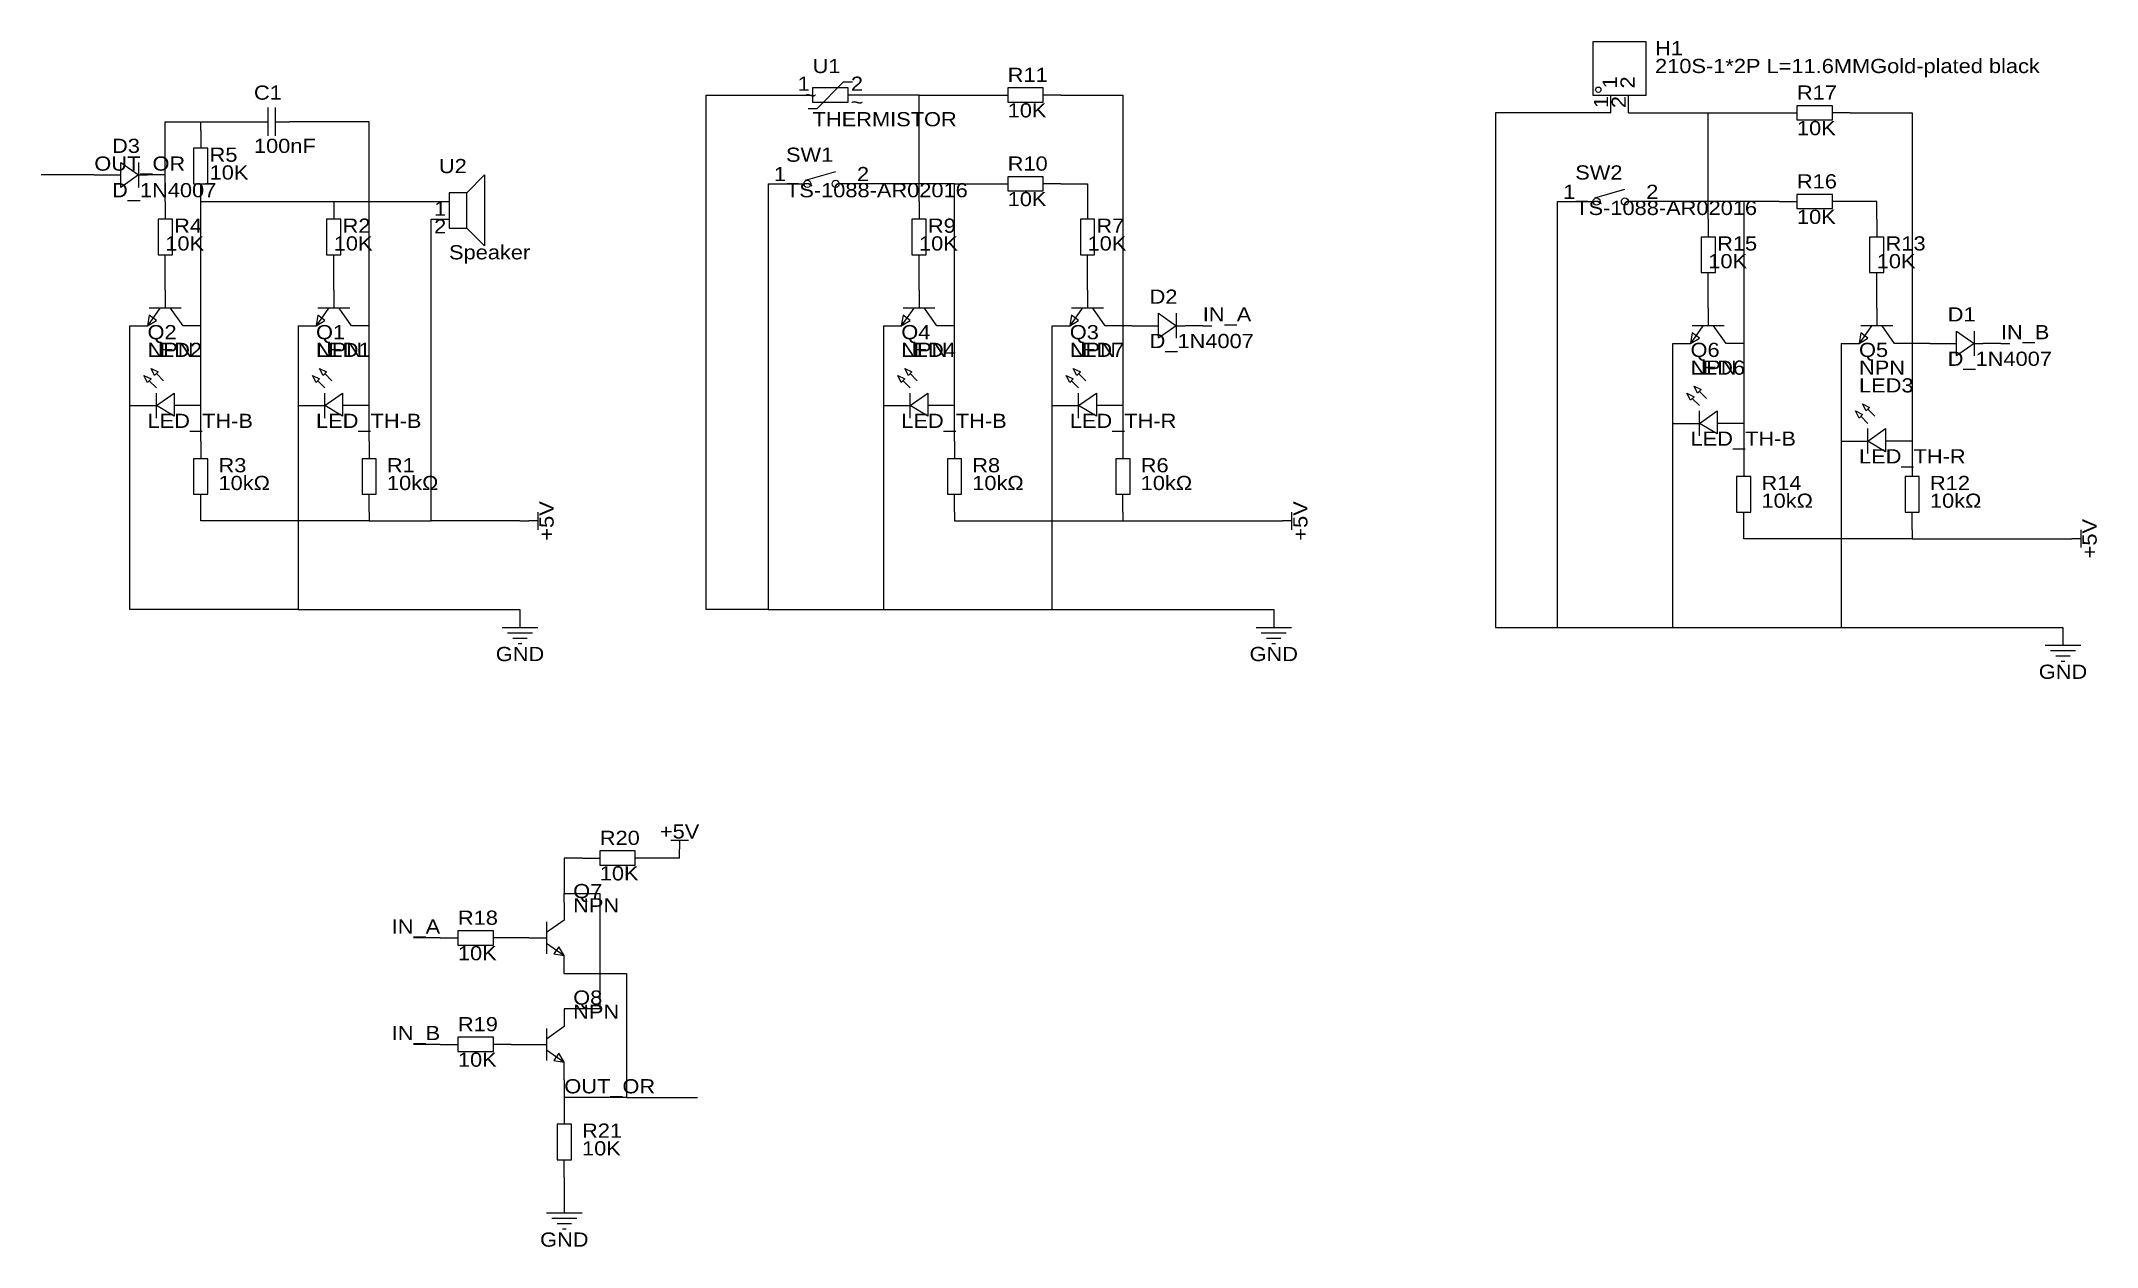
# Model space of a CAD drawing. Header units: millimetres. Extents: x 22 to 316, y 109 to 282.
import ezdxf
from ezdxf.enums import TextEntityAlignment as Align

# ---------------------------------------------------------------- set-up
doc = ezdxf.new("R2010")
doc.units = ezdxf.units.MM
doc.header["$MEASUREMENT"] = 0
doc.styles.get("Standard").update_dxf_attribs({"font": 'arial.ttf'})

msp = doc.modelspace()

# ---------------------------------------------------------------- linework, layer by layer
at = {"color": 1, "true_color": 0xa00000}
for points in [[(243.84, 274.32), (251.46, 274.32), (251.46, 281.94), (243.84, 281.94)], [(132.08, 273.304), (137.16, 273.304), (137.16, 275.336), (132.08, 275.336)], [(160.02, 275.336), (160.02, 273.304), (165.1, 273.304), (165.1, 275.336)], [(273.05, 272.796), (273.05, 270.764), (278.13, 270.764), (278.13, 272.796)], [(43.434, 261.62), (45.466, 261.62), (45.466, 266.7), (43.434, 266.7)], [(33.02, 264.668), (35.56, 262.89), (33.02, 261.112)], [(160.02, 262.636), (160.02, 260.604), (165.1, 260.604), (165.1, 262.636)], [(80.01, 260.35), (80.01, 255.27), (82.55, 255.27), (82.55, 260.35)], [(273.05, 260.096), (273.05, 258.064), (278.13, 258.064), (278.13, 260.096)], [(38.354, 251.46), (40.386, 251.46), (40.386, 256.54), (38.354, 256.54)], [(62.484, 251.46), (64.516, 251.46), (64.516, 256.54), (62.484, 256.54)], [(146.304, 251.46), (148.336, 251.46), (148.336, 256.54), (146.304, 256.54)], [(170.434, 251.46), (172.466, 251.46), (172.466, 256.54), (170.434, 256.54)], [(259.334, 248.92), (261.366, 248.92), (261.366, 254), (259.334, 254)], [(283.464, 248.92), (285.496, 248.92), (285.496, 254), (283.464, 254)], [(36.83, 241.3), (38.1, 242.062), (37.084, 242.824)], [(60.96, 241.3), (62.23, 242.062), (61.214, 242.824)], [(144.78, 241.3), (146.05, 242.062), (145.034, 242.824)], [(168.91, 241.3), (170.18, 242.062), (169.164, 242.824)], [(181.61, 243.078), (184.15, 241.3), (181.61, 239.522)], [(257.81, 238.76), (259.08, 239.522), (258.064, 240.284)], [(281.94, 238.76), (283.21, 239.522), (282.194, 240.284)], [(295.91, 240.538), (298.45, 238.76), (295.91, 236.982)], [(36.322, 234.188), (37.338, 233.68), (36.83, 233.172)], [(37.338, 235.204), (38.354, 234.696), (37.846, 234.188)], [(60.452, 234.188), (61.468, 233.68), (60.96, 233.172)], [(61.468, 235.204), (62.484, 234.696), (61.976, 234.188)], [(144.272, 234.188), (145.288, 233.68), (144.78, 233.172)], [(145.288, 235.204), (146.304, 234.696), (145.796, 234.188)], [(168.402, 234.188), (169.418, 233.68), (168.91, 233.172)], [(169.418, 235.204), (170.434, 234.696), (169.926, 234.188)], [(258.318, 232.664), (259.334, 232.156), (258.826, 231.648)], [(40.64, 228.346), (38.1, 229.87), (40.64, 231.648)], [(64.77, 228.346), (62.23, 229.87), (64.77, 231.648)], [(148.59, 228.346), (146.05, 229.87), (148.59, 231.648)], [(172.72, 228.346), (170.18, 229.87), (172.72, 231.648)], [(257.302, 231.648), (258.318, 231.14), (257.81, 230.632)], [(282.448, 230.124), (283.464, 229.616), (282.956, 229.108)], [(261.62, 225.806), (259.08, 227.33), (261.62, 229.108)], [(281.432, 229.108), (282.448, 228.6), (281.94, 228.092)], [(285.75, 223.266), (283.21, 224.79), (285.75, 226.568)], [(45.466, 222.25), (43.434, 222.25), (43.434, 217.17), (45.466, 217.17)], [(69.596, 222.25), (67.564, 222.25), (67.564, 217.17), (69.596, 217.17)], [(153.416, 222.25), (151.384, 222.25), (151.384, 217.17), (153.416, 217.17)], [(177.546, 222.25), (175.514, 222.25), (175.514, 217.17), (177.546, 217.17)], [(266.446, 219.71), (264.414, 219.71), (264.414, 214.63), (266.446, 214.63)], [(290.576, 219.71), (288.544, 219.71), (288.544, 214.63), (290.576, 214.63)], [(101.6, 166.116), (101.6, 164.084), (106.68, 164.084), (106.68, 166.116)], [(81.28, 154.686), (81.28, 152.654), (86.36, 152.654), (86.36, 154.686)], [(96.52, 151.13), (95.758, 152.4), (94.996, 151.384)], [(81.28, 139.446), (81.28, 137.414), (86.36, 137.414), (86.36, 139.446)], [(96.52, 135.89), (95.758, 137.16), (94.996, 136.144)], [(95.504, 121.92), (97.536, 121.92), (97.536, 127), (95.504, 127)]]:
    msp.add_lwpolyline(points, close=True, dxfattribs=at)
at = {"color": 1, "true_color": 0x008800}
for points in [[(125.73, 200.66), (116.84, 200.66), (116.84, 274.32), (129.54, 274.32)], [(147.32, 274.32), (139.7, 274.32)], [(147.32, 259.08), (147.32, 274.32), (157.48, 274.32)], [(167.64, 274.32), (176.53, 274.32), (176.53, 241.3), (176.53, 229.87), (176.53, 224.79)], [(246.38, 271.78), (229.87, 271.78), (229.87, 198.12), (238.76, 198.12), (238.76, 259.08)], [(248.92, 271.78), (260.35, 271.78)], [(260.35, 256.54), (260.35, 271.78), (270.51, 271.78)], [(280.67, 271.78), (289.56, 271.78), (289.56, 238.76), (289.56, 224.79), (289.56, 222.25)], [(39.37, 259.08), (39.37, 262.89), (39.37, 270.51), (44.45, 270.51)], [(44.45, 269.24), (44.45, 270.51), (49.53, 270.51)], [(68.58, 224.79), (68.58, 229.87), (68.58, 241.3), (68.58, 270.51), (59.69, 270.51)], [(29.21, 262.89), (21.59, 262.89)], [(125.73, 261.62), (125.73, 200.66), (142.24, 200.66)], [(152.4, 261.62), (140.97, 261.62)], [(152.4, 224.79), (152.4, 229.87), (152.4, 241.3), (152.4, 261.62), (157.48, 261.62)], [(167.64, 261.62), (171.45, 261.62), (171.45, 259.08)], [(44.45, 224.79), (44.45, 229.87), (44.45, 241.3), (44.45, 259.08), (63.5, 259.08), (77.47, 259.08)], [(68.58, 213.36), (77.47, 213.36), (77.47, 256.54)], [(270.51, 259.08), (265.43, 259.08), (254, 259.08)], [(265.43, 259.08), (265.43, 238.76), (265.43, 227.33), (265.43, 222.25)], [(284.48, 256.54), (284.48, 259.08), (280.67, 259.08)], [(39.37, 246.38), (39.37, 248.92)], [(63.5, 246.38), (63.5, 248.92)], [(147.32, 246.38), (147.32, 248.92)], [(171.45, 246.38), (171.45, 248.92)], [(260.35, 243.84), (260.35, 246.38)], [(284.48, 243.84), (284.48, 246.38)], [(58.42, 200.66), (34.29, 200.66), (34.29, 229.87), (34.29, 241.3)], [(58.42, 241.3), (58.42, 229.87), (58.42, 200.66), (90.17, 200.66)], [(142.24, 241.3), (142.24, 229.87), (142.24, 200.66), (166.37, 200.66), (198.12, 200.66)], [(166.37, 200.66), (166.37, 229.87), (166.37, 241.3)], [(177.8, 241.3), (176.53, 241.3)], [(187.96, 241.3), (189.23, 241.3)], [(255.27, 198.12), (255.27, 227.33), (255.27, 238.76)], [(279.4, 238.76), (279.4, 224.79), (279.4, 198.12)], [(292.1, 238.76), (289.56, 238.76)], [(302.26, 238.76), (303.53, 238.76)], [(68.58, 214.63), (68.58, 213.36), (44.45, 213.36), (44.45, 214.63)], [(90.17, 213.36), (77.47, 213.36)], [(152.4, 214.63), (152.4, 213.36), (176.53, 213.36), (198.12, 213.36)], [(176.53, 214.63), (176.53, 213.36)], [(289.56, 210.82), (265.43, 210.82), (265.43, 212.09)], [(289.56, 212.09), (289.56, 210.82), (311.15, 210.82)], [(238.76, 198.12), (255.27, 198.12), (279.4, 198.12), (311.15, 198.12)], [(99.06, 165.1), (96.52, 165.1), (96.52, 160.02)], [(113.03, 165.1), (109.22, 165.1)], [(96.52, 158.75), (96.52, 160.02), (101.6, 160.02), (101.6, 143.51), (96.52, 143.51)], [(78.74, 153.67), (74.93, 153.67)], [(91.44, 153.67), (88.9, 153.67)], [(96.52, 148.59), (105.41, 148.59), (105.41, 130.81), (96.52, 130.81)], [(78.74, 138.43), (74.93, 138.43)], [(88.9, 138.43), (91.44, 138.43)], [(96.52, 133.35), (96.52, 130.81), (96.52, 129.54)], [(105.41, 130.81), (115.57, 130.81)], [(96.52, 119.38), (96.52, 116.84)]]:
    msp.add_lwpolyline(points, dxfattribs=at)
at = {"color": 1, "true_color": 0x880000}
for points in [[(129.54, 274.32), (132.08, 274.32)], [(139.7, 274.32), (137.16, 274.32)], [(157.48, 274.32), (160.02, 274.32)], [(167.64, 274.32), (165.1, 274.32)], [(246.38, 271.78), (246.38, 274.32)], [(248.92, 271.78), (248.92, 274.32)], [(270.51, 271.78), (273.05, 271.78)], [(280.67, 271.78), (278.13, 271.78)], [(44.45, 269.24), (44.45, 266.7)], [(49.53, 270.51), (52.07, 270.51)], [(59.69, 270.51), (57.15, 270.51)], [(29.21, 262.89), (31.75, 262.89)], [(39.37, 262.89), (36.83, 262.89)], [(44.45, 259.08), (44.45, 261.62)], [(125.73, 261.62), (128.27, 261.62)], [(140.97, 261.62), (138.43, 261.62)], [(157.48, 261.62), (160.02, 261.62)], [(167.64, 261.62), (165.1, 261.62)], [(39.37, 259.08), (39.37, 256.54)], [(63.5, 259.08), (63.5, 256.54)], [(77.47, 259.08), (80.01, 259.08)], [(77.47, 256.54), (80.01, 256.54)], [(147.32, 259.08), (147.32, 256.54)], [(171.45, 259.08), (171.45, 256.54)], [(238.76, 259.08), (241.3, 259.08)], [(254, 259.08), (251.46, 259.08)], [(260.35, 256.54), (260.35, 254)], [(270.51, 259.08), (273.05, 259.08)], [(280.67, 259.08), (278.13, 259.08)], [(284.48, 256.54), (284.48, 254)], [(39.37, 248.92), (39.37, 251.46)], [(63.5, 248.92), (63.5, 251.46)], [(147.32, 248.92), (147.32, 251.46)], [(171.45, 248.92), (171.45, 251.46)], [(260.35, 246.38), (260.35, 248.92)], [(284.48, 246.38), (284.48, 248.92)], [(39.37, 246.38), (39.37, 243.84)], [(63.5, 246.38), (63.5, 243.84)], [(147.32, 246.38), (147.32, 243.84)], [(171.45, 246.38), (171.45, 243.84)], [(260.35, 243.84), (260.35, 241.3)], [(284.48, 243.84), (284.48, 241.3)], [(34.29, 241.3), (36.83, 241.3)], [(44.45, 241.3), (41.91, 241.3)], [(58.42, 241.3), (60.96, 241.3)], [(68.58, 241.3), (66.04, 241.3)], [(142.24, 241.3), (144.78, 241.3)], [(152.4, 241.3), (149.86, 241.3)], [(166.37, 241.3), (168.91, 241.3)], [(176.53, 241.3), (173.99, 241.3)], [(177.8, 241.3), (180.34, 241.3)], [(187.96, 241.3), (185.42, 241.3)], [(255.27, 238.76), (257.81, 238.76)], [(265.43, 238.76), (262.89, 238.76)], [(279.4, 238.76), (281.94, 238.76)], [(289.56, 238.76), (287.02, 238.76)], [(292.1, 238.76), (294.64, 238.76)], [(302.26, 238.76), (299.72, 238.76)], [(34.29, 229.87), (38.1, 229.87)], [(44.45, 229.87), (40.64, 229.87)], [(58.42, 229.87), (62.23, 229.87)], [(68.58, 229.87), (64.77, 229.87)], [(142.24, 229.87), (146.05, 229.87)], [(152.4, 229.87), (148.59, 229.87)], [(166.37, 229.87), (170.18, 229.87)], [(176.53, 229.87), (172.72, 229.87)], [(255.27, 227.33), (259.08, 227.33)], [(265.43, 227.33), (261.62, 227.33)], [(44.45, 224.79), (44.45, 222.25)], [(68.58, 224.79), (68.58, 222.25)], [(152.4, 224.79), (152.4, 222.25)], [(176.53, 224.79), (176.53, 222.25)], [(279.4, 224.79), (283.21, 224.79)], [(289.56, 224.79), (285.75, 224.79)], [(265.43, 222.25), (265.43, 219.71)], [(289.56, 222.25), (289.56, 219.71)], [(44.45, 214.63), (44.45, 217.17)], [(68.58, 214.63), (68.58, 217.17)], [(152.4, 214.63), (152.4, 217.17)], [(176.53, 214.63), (176.53, 217.17)], [(90.17, 213.36), (91.44, 213.36)], [(198.12, 213.36), (199.39, 213.36)], [(265.43, 212.09), (265.43, 214.63)], [(289.56, 212.09), (289.56, 214.63)], [(311.15, 210.82), (312.42, 210.82)], [(90.17, 200.66), (90.17, 198.12)], [(198.12, 200.66), (198.12, 198.12)], [(311.15, 198.12), (311.15, 195.58)], [(99.06, 165.1), (101.6, 165.1)], [(109.22, 165.1), (106.68, 165.1)], [(113.03, 165.1), (113.03, 166.37)], [(96.52, 158.75), (96.52, 156.21)], [(78.74, 153.67), (81.28, 153.67)], [(88.9, 153.67), (86.36, 153.67)], [(91.44, 153.67), (93.98, 153.67)], [(96.52, 148.59), (96.52, 151.13)], [(96.52, 143.51), (96.52, 140.97)], [(78.74, 138.43), (81.28, 138.43)], [(88.9, 138.43), (86.36, 138.43)], [(91.44, 138.43), (93.98, 138.43)], [(96.52, 133.35), (96.52, 135.89)], [(96.52, 129.54), (96.52, 127)], [(96.52, 119.38), (96.52, 121.92)], [(96.52, 116.84), (96.52, 114.3)]]:
    msp.add_lwpolyline(points, dxfattribs=at)
at = {"color": 1, "true_color": 0xa00000}
for points in [[(131.445, 272.415), (132.715, 272.415), (136.525, 276.225), (137.795, 276.225)], [(54.102, 268.478), (54.102, 272.542)], [(55.118, 272.542), (55.118, 268.478)], [(52.07, 270.51), (54.102, 270.51)], [(55.118, 270.51), (57.15, 270.51)], [(31.75, 262.89), (33.02, 262.89)], [(35.56, 264.668), (35.56, 261.112)], [(35.56, 262.89), (36.83, 262.89)], [(82.55, 260.35), (85.09, 262.89), (85.09, 252.73), (82.55, 255.27)], [(131.064, 262.128), (135.382, 263.398)], [(128.27, 261.62), (130.81, 261.62)], [(138.43, 261.62), (135.89, 261.62)], [(244.094, 259.588), (248.412, 260.858)], [(241.3, 259.08), (243.84, 259.08)], [(251.46, 259.08), (248.92, 259.08)], [(38.608, 243.84), (36.83, 241.3)], [(41.656, 243.84), (37.084, 243.84)], [(41.91, 241.3), (40.132, 243.84)], [(62.738, 243.84), (60.96, 241.3)], [(65.786, 243.84), (61.214, 243.84)], [(66.04, 241.3), (64.262, 243.84)], [(146.558, 243.84), (144.78, 241.3)], [(149.606, 243.84), (145.034, 243.84)], [(149.86, 241.3), (148.082, 243.84)], [(170.688, 243.84), (168.91, 241.3)], [(173.736, 243.84), (169.164, 243.84)], [(173.99, 241.3), (172.212, 243.84)], [(184.15, 243.078), (184.15, 239.522)], [(180.34, 241.3), (181.61, 241.3)], [(184.15, 241.3), (185.42, 241.3)], [(259.588, 241.3), (257.81, 238.76)], [(262.636, 241.3), (258.064, 241.3)], [(262.89, 238.76), (261.112, 241.3)], [(283.718, 241.3), (281.94, 238.76)], [(286.766, 241.3), (282.194, 241.3)], [(287.02, 238.76), (285.242, 241.3)], [(294.64, 238.76), (295.91, 238.76)], [(298.45, 240.538), (298.45, 236.982)], [(298.45, 238.76), (299.72, 238.76)], [(38.1, 232.41), (37.084, 233.426)], [(39.116, 233.426), (38.1, 234.442)], [(62.23, 232.41), (61.214, 233.426)], [(63.246, 233.426), (62.23, 234.442)], [(146.05, 232.41), (145.034, 233.426)], [(147.066, 233.426), (146.05, 234.442)], [(170.18, 232.41), (169.164, 233.426)], [(171.196, 233.426), (170.18, 234.442)], [(38.1, 228.092), (38.1, 231.648)], [(62.23, 228.092), (62.23, 231.648)], [(146.05, 228.092), (146.05, 231.648)], [(170.18, 228.092), (170.18, 231.648)], [(259.08, 229.87), (258.064, 230.886)], [(260.096, 230.886), (259.08, 231.902)], [(259.08, 225.552), (259.08, 229.108)], [(283.21, 227.33), (282.194, 228.346)], [(284.226, 228.346), (283.21, 229.362)], [(283.21, 223.012), (283.21, 226.568)], [(92.71, 213.36), (91.44, 213.36)], [(92.71, 214.63), (92.71, 212.09)], [(200.66, 213.36), (199.39, 213.36)], [(200.66, 214.63), (200.66, 212.09)], [(313.69, 212.09), (313.69, 209.55)], [(313.69, 210.82), (312.42, 210.82)], [(87.63, 198.12), (92.71, 198.12)], [(88.392, 197.358), (91.948, 197.358)], [(195.58, 198.12), (200.66, 198.12)], [(196.342, 197.358), (199.898, 197.358)], [(89.154, 196.596), (91.186, 196.596)], [(89.916, 195.834), (90.424, 195.834)], [(197.104, 196.596), (199.136, 196.596)], [(197.866, 195.834), (198.374, 195.834)], [(308.61, 195.58), (313.69, 195.58)], [(309.372, 194.818), (312.928, 194.818)], [(310.134, 194.056), (312.166, 194.056)], [(310.896, 193.294), (311.404, 193.294)], [(111.76, 167.64), (114.3, 167.64)], [(113.03, 167.64), (113.03, 166.37)], [(96.52, 156.21), (93.98, 154.432)], [(93.98, 155.956), (93.98, 151.384)], [(93.98, 152.908), (96.52, 151.13)], [(96.52, 140.97), (93.98, 139.192)], [(93.98, 140.716), (93.98, 136.144)], [(93.98, 137.668), (96.52, 135.89)], [(93.98, 114.3), (99.06, 114.3)], [(94.742, 113.538), (98.298, 113.538)], [(95.504, 112.776), (97.536, 112.776)], [(96.266, 112.014), (96.774, 112.014)]]:
    msp.add_lwpolyline(points, dxfattribs=at)
at = {"true_color": 0xa00000}
for centre, major_axis in [((244.602, 275.082), (0, 0.381)), ((131.318, 261.62), (0.508, 0)), ((135.382, 261.62), (0.508, 0)), ((244.348, 259.08), (0.508, 0)), ((248.412, 259.08), (0.508, 0))]:
    msp.add_ellipse(centre, major_axis=major_axis, ratio=1, dxfattribs=at)

# ---------------------------------------------------------------- texts
at = {"color": 1, "true_color": 0x000080, "width": 1.1}
for s, p in [('H1', (252.73, 279.4)), ('U1', (132.08, 276.86)), ('R11', (160.02, 275.59)), ('210S-1*2P L=11.6MMGold-plated black', (252.73, 276.86)), ('C1', (52.07, 273.05)), ('R17', (273.05, 273.05)), ('THERMISTOR', (132.08, 269.24)), ('10K', (160.02, 270.51)), ('D3', (31.75, 265.43)), ('100nF', (52.07, 265.43)), ('10K', (273.05, 267.97)), ('R5', (45.72, 264.16)), ('SW1', (128.27, 264.16)), ('R10', (160.02, 262.89)), ('10K', (45.72, 261.62)), ('SW2', (241.3, 261.62)), ('R16', (273.05, 260.35)), ('D_1N4007', (31.75, 259.08)), ('TS-1088-AR02016', (128.27, 259.08)), ('10K', (160.02, 257.81)), ('TS-1088-AR02016', (241.3, 256.54)), ('R4', (40.64, 254)), ('R2', (64.77, 254)), ('R9', (148.59, 254)), ('R7', (172.72, 254)), ('10K', (273.05, 255.27)), ('10K', (39.37, 251.46)), ('10K', (63.5, 251.46)), ('10K', (147.32, 251.46)), ('10K', (171.45, 251.46)), ('R15', (261.62, 251.46)), ('R13', (285.75, 251.46)), ('Speaker', (80.01, 250.19)), ('10K', (260.35, 248.92)), ('10K', (284.48, 248.92)), ('D2', (180.34, 243.84)), ('Q2', (36.83, 238.76)), ('Q1', (60.96, 238.76)), ('Q4', (144.78, 238.76)), ('Q3', (168.91, 238.76)), ('D1', (294.64, 241.3)), ('LED2', (36.83, 236.22)), ('NPN', (36.83, 236.22)), ('LED1', (60.96, 236.22)), ('NPN', (60.96, 236.22)), ('LED4', (144.78, 236.22)), ('NPN', (144.78, 236.22)), ('NPN', (168.91, 236.22)), ('LED7', (168.91, 236.22)), ('D_1N4007', (180.34, 237.49)), ('Q6', (257.81, 236.22)), ('Q5', (281.94, 236.22)), ('LED6', (257.81, 233.68)), ('NPN', (257.81, 233.68)), ('NPN', (281.94, 233.68)), ('D_1N4007', (294.64, 234.95)), ('LED3', (281.94, 231.14)), ('LED_TH-B', (36.83, 226.06)), ('LED_TH-B', (60.96, 226.06)), ('LED_TH-B', (144.78, 226.06)), ('LED_TH-R', (168.91, 226.06)), ('LED_TH-B', (257.81, 223.52)), ('R3', (46.99, 219.71)), ('R1', (71.12, 219.71)), ('R8', (154.94, 219.71)), ('R6', (179.07, 219.71)), ('LED_TH-R', (281.94, 220.98)), ('10kΩ', (46.99, 217.17)), ('10kΩ', (71.12, 217.17)), ('10kΩ', (154.94, 217.17)), ('10kΩ', (179.07, 217.17)), ('R14', (267.97, 217.17)), ('R12', (292.1, 217.17)), ('10kΩ', (267.97, 214.63)), ('10kΩ', (292.1, 214.63)), ('R20', (101.6, 166.37)), ('10K', (101.6, 161.29)), ('Q7', (97.79, 158.75)), ('NPN', (97.79, 156.718)), ('R18', (81.28, 154.94)), ('10K', (81.28, 149.86)), ('Q8', (97.79, 143.51)), ('R19', (81.28, 139.7)), ('NPN', (97.79, 141.478)), ('10K', (81.28, 134.62)), ('R21', (99.06, 124.46)), ('10K', (99.06, 121.92))]:
    msp.add_text(s, height=2.032, dxfattribs=at).set_placement(p, align=Align.BOTTOM_LEFT)
at = {"color": 1, "true_color": 0x000000, "width": 1.1}
for s, p in [('1', (130.81, 274.32)), ('2', (138.43, 274.32))]:
    msp.add_text(s, height=2.032, dxfattribs=at).set_placement(p, align=Align.BOTTOM_CENTER)
for s, p in [('1', (247.882, 275.26)), ('2', (250.422, 275.26))]:
    msp.add_text(s, height=2.032, rotation=90, dxfattribs=at).set_placement(p, align=Align.BOTTOM_LEFT)
msp.add_text('~', height=2.032, dxfattribs=at).set_placement((130.81, 274.32), align=Align.MIDDLE_LEFT)
for s, p in [('1', (246.612, 274.193)), ('2', (249.152, 274.193))]:
    msp.add_text(s, height=2.032, rotation=90, dxfattribs=at).set_placement(p, align=Align.BOTTOM_RIGHT)
for s, p in [('~', (138.43, 274.32)), ('2', (78.74, 256.54)), ('1', (78.74, 259.08))]:
    msp.add_text(s, height=2.032, dxfattribs=at).set_placement(p, align=Align.TOP_CENTER)
at = {"color": 1, "true_color": 0x0000ff, "width": 1.1}
for s, p in [('OUT_OR', (29.21, 262.89)), ('IN_A', (187.96, 241.3)), ('IN_B', (302.26, 238.76)), ('OUT_OR', (96.52, 130.81))]:
    msp.add_text(s, height=2.032, dxfattribs=at).set_placement(p, align=Align.BOTTOM_LEFT)
at = {"color": 1, "true_color": 0x000080, "width": 1.1}
msp.add_text('U2', height=2.032, dxfattribs=at).set_placement((82.55, 264.16), align=Align.MIDDLE_RIGHT)
at = {"color": 1, "true_color": 0x000000, "width": 1.1}
for p in [(128.27, 261.388), (241.3, 258.848)]:
    msp.add_text('1', height=2.032, dxfattribs=at).set_placement(p, align=Align.BOTTOM_RIGHT)
for p in [(138.43, 261.388), (251.46, 258.848)]:
    msp.add_text('2', height=2.032, dxfattribs=at).set_placement(p, align=Align.BOTTOM_LEFT)
at = {"color": 1, "true_color": 0x000080, "width": 1.1}
for p in [(93.98, 213.36), (93.98, 213.36), (201.93, 213.36), (201.93, 213.36), (314.96, 210.82), (314.96, 210.82)]:
    msp.add_text('+5V', height=2.032, rotation=90, dxfattribs=at).set_placement(p, align=Align.MIDDLE_CENTER)
for s, p in [('GND', (90.17, 194.31)), ('GND', (90.17, 194.31)), ('GND', (198.12, 194.31)), ('GND', (198.12, 194.31)), ('GND', (311.15, 191.77)), ('GND', (311.15, 191.77)), ('+5V', (113.03, 168.91)), ('+5V', (113.03, 168.91)), ('GND', (96.52, 110.49)), ('GND', (96.52, 110.49))]:
    msp.add_text(s, height=2.032, dxfattribs=at).set_placement(p, align=Align.MIDDLE_CENTER)
at = {"color": 1, "true_color": 0x0000ff, "width": 1.1}
for s, p in [('IN_A', (78.74, 153.67)), ('IN_B', (78.74, 138.43))]:
    msp.add_text(s, height=2.032, dxfattribs=at).set_placement(p, align=Align.BOTTOM_RIGHT)

doc.saveas('drawing.dxf')
